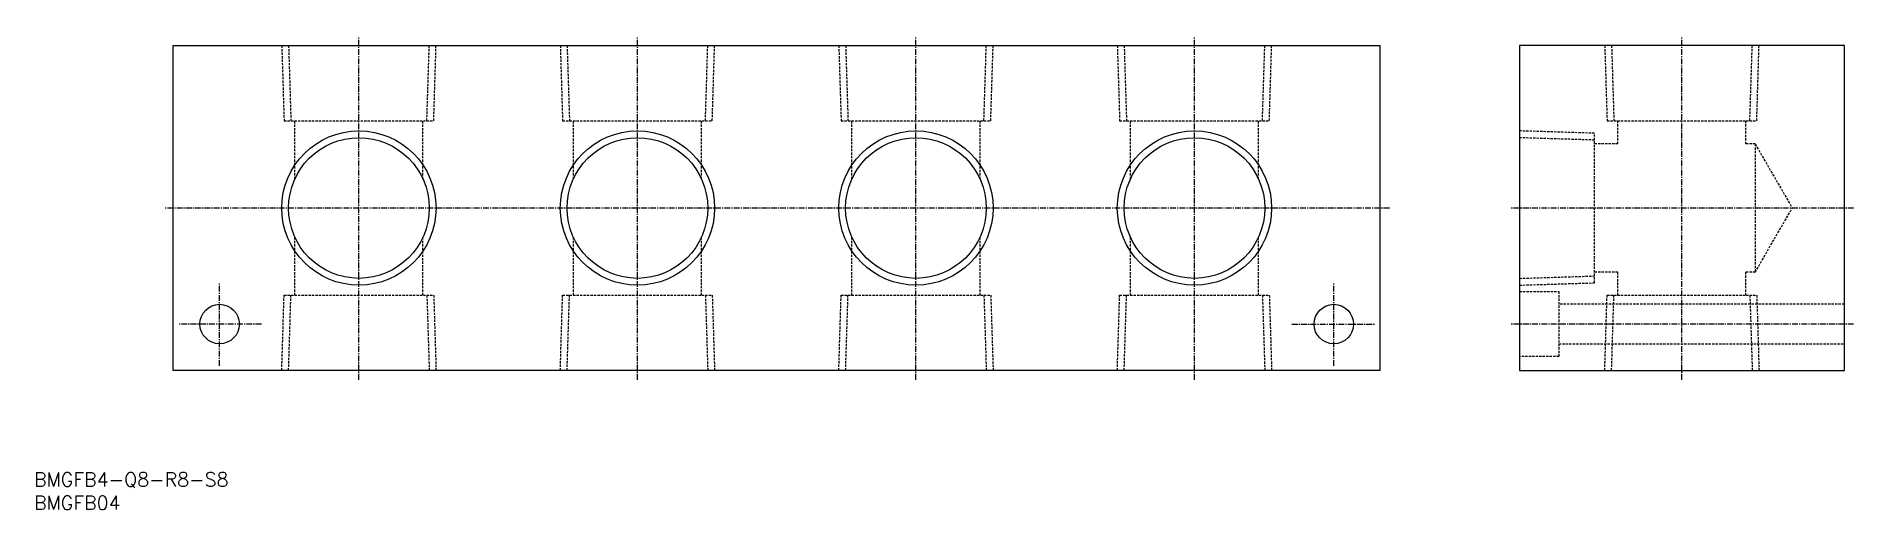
# Model space of a CAD drawing. Extents: x 1 to 392, y 0 to 102.
import ezdxf

# ---------------------------------------------------------------- set-up
doc = ezdxf.new("R2010")
doc.units = 0
doc.linetypes.add('CENTER', pattern=[2, 1.25, -0.25, 0.25, -0.25])
doc.linetypes.add('DASHED', pattern=[0.75, 0.5, -0.25])
doc.layers.get('0').update_dxf_attribs({"linetype": 'CONTINUOUS'})
doc.layers.add('CENTER', color=1, linetype='CENTER')
doc.styles.get("Standard").update_dxf_attribs({"font": 'txt.shx'})

# ---------------------------------------------------------------- blocks, each defined once
blk = doc.blocks.new('*U15')
at = {"color": 7, "linetype": 'CONTINUOUS'}
blk.add_text('BMGFB04', height=3, dxfattribs=at).set_placement((0, 0))
blk = doc.blocks.new('*U16')
at = {"color": 7, "linetype": 'CONTINUOUS'}
blk.add_text('BMGFB4-Q8-R8-S8', height=3, dxfattribs=at).set_placement((0, 5))

msp = doc.modelspace()

# ---------------------------------------------------------------- linework, layer by layer
at = {"color": 7, "linetype": 'CONTINUOUS'}
for p, q in [((30, 100), (290, 100)), ((30, 30), (30, 100)), ((290, 30), (290, 100)), ((390, 100), (320, 100)), ((320, 100), (320, 30)), ((390, 30), (390, 100)), ((290, 30), (30, 30)), ((320, 30), (390, 30))]:
    msp.add_line(p, q, dxfattribs=at)
at = {"color": 3, "linetype": 'DASHED'}
for p, q in [((53.38, 100), (53.88, 83.8)), ((54.85, 100), (55.36, 83.8)), ((84.64, 83.8), (85.15, 100)), ((86.12, 83.8), (86.62, 100)), ((113.38, 100), (113.88, 83.8)), ((114.85, 100), (115.36, 83.8)), ((144.64, 83.8), (145.15, 100)), ((146.12, 83.8), (146.62, 100)), ((173.38, 100), (173.88, 83.8)), ((174.85, 100), (175.36, 83.8)), ((204.64, 83.8), (205.15, 100)), ((206.12, 83.8), (206.62, 100)), ((233.38, 100), (233.88, 83.8)), ((234.85, 100), (235.36, 83.8)), ((264.64, 83.8), (265.15, 100)), ((266.12, 83.8), (266.62, 100)), ((338.38, 100), (338.88, 83.8)), ((339.85, 100), (340.36, 83.8)), ((369.64, 83.8), (370.15, 100)), ((371.12, 83.8), (371.62, 100)), ((53.88, 83.8), (86.12, 83.8)), ((56.2, 71.24), (56.2, 83.8)), ((83.8, 71.24), (83.8, 83.8)), ((113.88, 83.8), (146.12, 83.8)), ((116.2, 71.24), (116.2, 83.8)), ((143.8, 71.24), (143.8, 83.8)), ((173.88, 83.8), (206.12, 83.8)), ((176.2, 71.24), (176.2, 83.8)), ((203.8, 71.24), (203.8, 83.8)), ((233.88, 83.8), (266.12, 83.8)), ((236.2, 71.24), (236.2, 83.8)), ((263.8, 71.24), (263.8, 83.8)), ((338.88, 83.8), (371.12, 83.8)), ((341.2, 78.8), (341.2, 83.8)), ((368.8, 78.8), (368.8, 83.8)), ((336.2, 81.12), (320, 81.62)), ((336.2, 79.64), (320, 80.15)), ((336.2, 48.88), (336.2, 81.12)), ((341.2, 78.8), (336.2, 78.8)), ((370.8, 78.8), (368.8, 78.8)), ((370.8, 78.8), (378.77, 65)), ((370.8, 78.8), (370.8, 51.2)), ((370.8, 51.2), (378.77, 65)), ((56.2, 46.2), (56.2, 58.76)), ((83.8, 46.2), (83.8, 58.76)), ((116.2, 46.2), (116.2, 58.76)), ((143.8, 46.2), (143.8, 58.76)), ((176.2, 46.2), (176.2, 58.76)), ((203.8, 46.2), (203.8, 58.76)), ((236.2, 46.2), (236.2, 58.76)), ((263.8, 46.2), (263.8, 58.76)), ((341.2, 51.2), (336.2, 51.2)), ((341.2, 46.2), (341.2, 51.2)), ((368.8, 46.2), (368.8, 51.2)), ((370.8, 51.2), (368.8, 51.2)), ((320, 49.85), (336.2, 50.36)), ((320, 48.38), (336.2, 48.88)), ((320, 46.99), (328.5, 46.99)), ((328.5, 46.99), (328.5, 33)), ((53.38, 30), (53.88, 46.2)), ((53.88, 46.2), (86.12, 46.2)), ((54.85, 30), (55.36, 46.2)), ((84.64, 46.2), (85.15, 30)), ((86.12, 46.2), (86.62, 30)), ((113.38, 30), (113.88, 46.2)), ((113.88, 46.2), (146.12, 46.2)), ((114.85, 30), (115.36, 46.2)), ((144.64, 46.2), (145.15, 30)), ((146.12, 46.2), (146.62, 30)), ((173.38, 30), (173.88, 46.2)), ((173.88, 46.2), (206.12, 46.2)), ((174.85, 30), (175.36, 46.2)), ((204.64, 46.2), (205.15, 30)), ((206.12, 46.2), (206.62, 30)), ((233.38, 30), (233.88, 46.2)), ((233.88, 46.2), (266.12, 46.2)), ((234.85, 30), (235.36, 46.2)), ((264.64, 46.2), (265.15, 30)), ((266.12, 46.2), (266.62, 30)), ((390, 44.25), (328.5, 44.25)), ((338.38, 30), (338.88, 46.2)), ((338.88, 46.2), (371.12, 46.2)), ((339.85, 30), (340.36, 46.2)), ((369.64, 46.2), (370.15, 30)), ((371.12, 46.2), (371.62, 30)), ((328.5, 35.75), (390, 35.75)), ((328.5, 33), (320, 33))]:
    msp.add_line(p, q, dxfattribs=at)
at = {"color": 3, "linetype": 'CONTINUOUS'}
for centre in [(70, 65), (130, 65), (190, 65), (250, 65)]:
    msp.add_circle(centre, 16.62, dxfattribs=at)
at = {"color": 7, "linetype": 'CONTINUOUS'}
for centre, radius in [((70, 65), 15.15), ((130, 65), 15.15), ((190, 65), 15.15), ((250, 65), 15.15), ((40, 40), 4.25), ((280, 40), 4.25)]:
    msp.add_circle(centre, radius, dxfattribs=at)
at = {"layer": 'CENTER', "color": 1, "linetype": 'CENTER'}
for p, q in [((70, 28), (70, 102)), ((130, 28), (130, 102)), ((190, 28), (190, 102)), ((250, 28), (250, 102)), ((355, 28), (355, 102)), ((292, 65), (28, 65)), ((392, 65), (318, 65)), ((40, 31), (40, 49)), ((280, 31), (280, 49)), ((49, 40), (31, 40)), ((271, 40), (289, 40)), ((392, 40), (318, 40))]:
    msp.add_line(p, q, dxfattribs=at)

# ---------------------------------------------------------------- block references
at = {"color": 7, "linetype": 'CONTINUOUS'}
for name in ['*U16', '*U15']:
    msp.add_blockref(name, (0, 0), dxfattribs=at)

doc.saveas('drawing.dxf')
